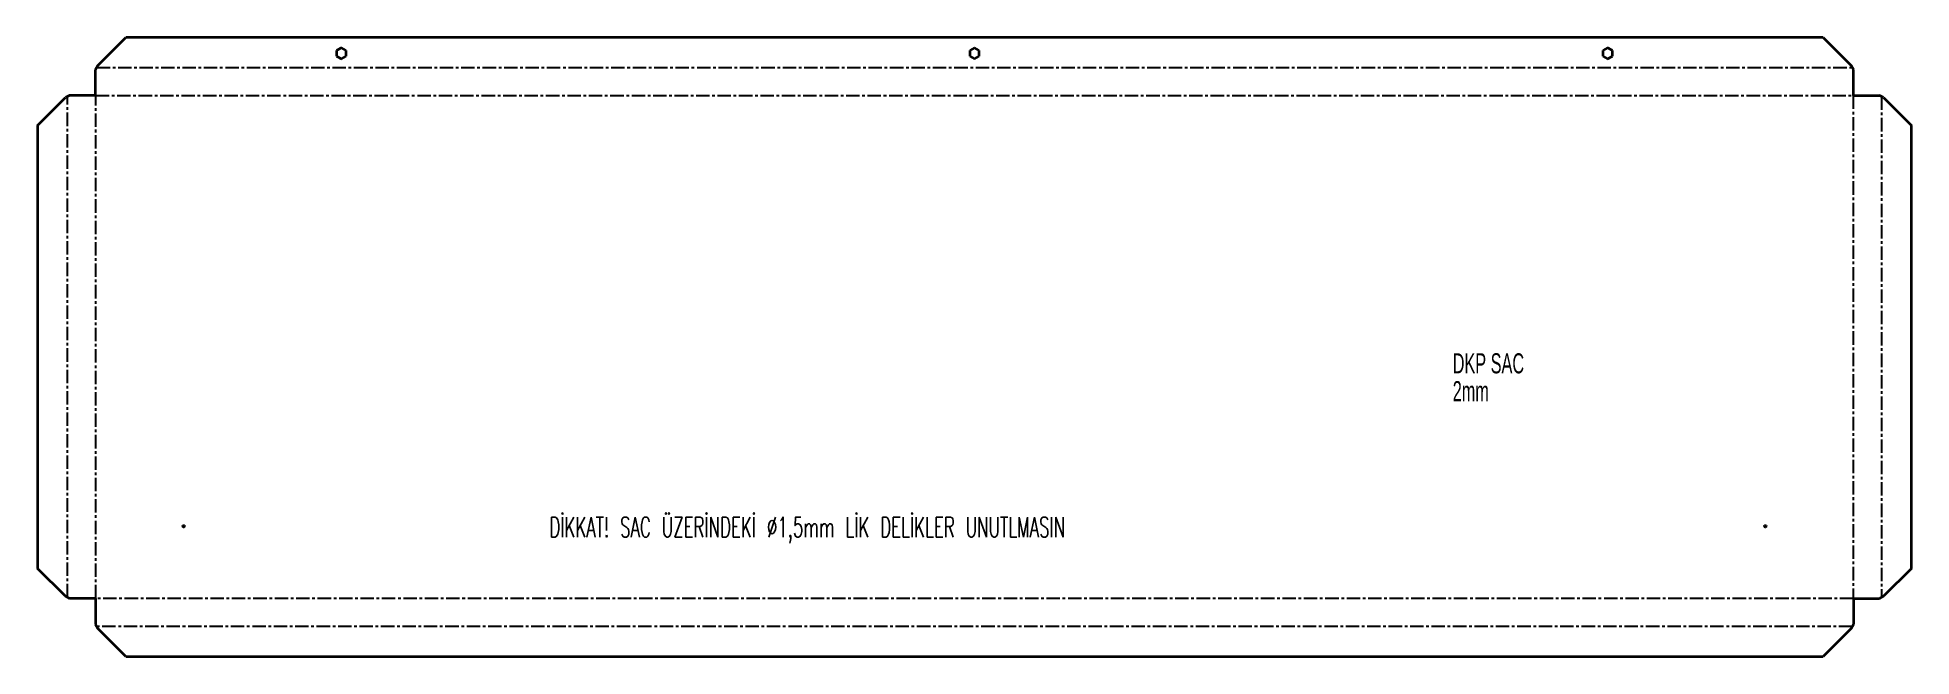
# Model space of a CAD drawing. Header units: millimetres. Extents: x -959 to 817, y -267 to 321.
import ezdxf

# ---------------------------------------------------------------- set-up
doc = ezdxf.new("R2010")
doc.units = ezdxf.units.MM
doc.linetypes.add('CENTERX2', pattern=[20.32, 12.7, -2.54, 2.54, -2.54])
doc.styles.add('SLDTEXTSTYLE0', font='TXT', dxfattribs={"width": 0.605})
doc.styles.add('SLDTEXTSTYLE1', font='TXT', dxfattribs={"width": 0.605, "bigfont": 'bigfont'})

# ---------------------------------------------------------------- blocks, each defined once
blk = doc.blocks.new('SW_NOTE_0')
at = {"color": 0, "linetype": 'Continuous', "lineweight": 0, "char_height": 19.05, "attachment_point": 1, "style": 'SLDTEXTSTYLE0'}
for s, insert in [('DKP SAC', (0, 24.6)), ('2mm', (0, -1.8))]:
    blk.add_mtext(s, dxfattribs=dict(at, insert=insert))

msp = doc.modelspace()

# ---------------------------------------------------------------- linework, layer by layer
at = {"color": 7, "linetype": 'Continuous', "lineweight": 35}
for p, q in [((-901.7, 294.1), (-875.2, 320.6)), ((733.7, 320.6), (-875.2, 320.6)), ((733.7, 320.6), (760.2, 294.1)), ((-670.7, 310.9), (-675.3, 308.3)), ((-675.3, 308.3), (-675.3, 303)), ((-675.3, 303), (-670.7, 300.4)), ((-666.2, 308.3), (-670.7, 310.9)), ((-670.7, 300.4), (-666.2, 303)), ((-666.2, 303), (-666.2, 308.3)), ((-70.7, 310.9), (-75.3, 308.3)), ((-75.3, 308.3), (-75.3, 303)), ((-75.3, 303), (-70.7, 300.4)), ((-66.2, 308.3), (-70.7, 310.9)), ((-70.7, 300.4), (-66.2, 303)), ((-66.2, 303), (-66.2, 308.3)), ((529.3, 310.9), (524.7, 308.3)), ((524.7, 308.3), (524.7, 303)), ((524.7, 303), (529.3, 300.4)), ((533.8, 308.3), (529.3, 310.9)), ((529.3, 300.4), (533.8, 303)), ((533.8, 303), (533.8, 308.3)), ((-901.7, 294.1), (-903.7, 290.4)), ((-903.7, 265.6), (-903.7, 290.4)), ((762.2, 290.4), (760.2, 294.1)), ((762.2, 265.6), (762.2, 290.4)), ((-958.8, 237.1), (-932.3, 263.6)), ((-928.5, 265.6), (-932.3, 263.6)), ((-903.7, 265.6), (-928.5, 265.6)), ((762.2, 265.6), (787, 265.6)), ((790.8, 263.6), (787, 265.6)), ((790.8, 263.6), (817.3, 237.1)), ((-958.8, 237.1), (-958.8, -182.9)), ((817.3, -182.9), (817.3, 237.1)), ((-932.3, -209.4), (-958.8, -182.9)), ((817.3, -182.9), (790.8, -209.4)), ((-932.3, -209.4), (-928.5, -211.4)), ((-903.7, -211.4), (-928.5, -211.4)), ((-903.7, -211.4), (-903.7, -236.2)), ((762.2, -211.4), (787, -211.4)), ((762.2, -211.4), (762.2, -236.2)), ((787, -211.4), (790.8, -209.4)), ((-903.7, -236.2), (-901.7, -240)), ((-875.2, -266.5), (-901.7, -240)), ((760.2, -240), (733.7, -266.5)), ((760.2, -240), (762.2, -236.2)), ((-875.2, -266.5), (733.7, -266.5))]:
    msp.add_line(p, q, dxfattribs=at)
at = {"color": 7, "linetype": 'CENTERX2'}
for p, q in [((-902.7, 292.2), (761.2, 292.2)), ((-930.4, -210.4), (-930.4, 264.6)), ((-903.6, 265.5), (762.1, 265.5)), ((-903.6, -211.3), (-903.6, 265.5)), ((762.1, 265.5), (762.1, -211.3)), ((788.9, 264.6), (788.9, -210.4)), ((762.1, -211.3), (-903.6, -211.3)), ((761.2, -238.1), (-902.7, -238.1))]:
    msp.add_line(p, q, dxfattribs=at)
at = {"color": 7, "linetype": 'Continuous', "lineweight": 35}
for centre in [(-820.2, -142.9), (678.8, -142.9)]:
    msp.add_circle(centre, 0.75, dxfattribs=at)

# ---------------------------------------------------------------- block references
at = {"color": 7, "linetype": 'Continuous', "lineweight": 0}
msp.add_blockref('SW_NOTE_0', (382.5, -3.5), dxfattribs=at)

# ---------------------------------------------------------------- texts
at = {"color": 7, "linetype": 'Continuous', "lineweight": 0, "insert": (-473.7, -134.2), "char_height": 19.05, "attachment_point": 1, "style": 'SLDTEXTSTYLE1'}
msp.add_mtext('DİKKAT! SAC ÜZERİNDEKİ Ø1,5mm LİK DELİKLER UNUTLMASIN', dxfattribs=at)

doc.saveas('drawing.dxf')
